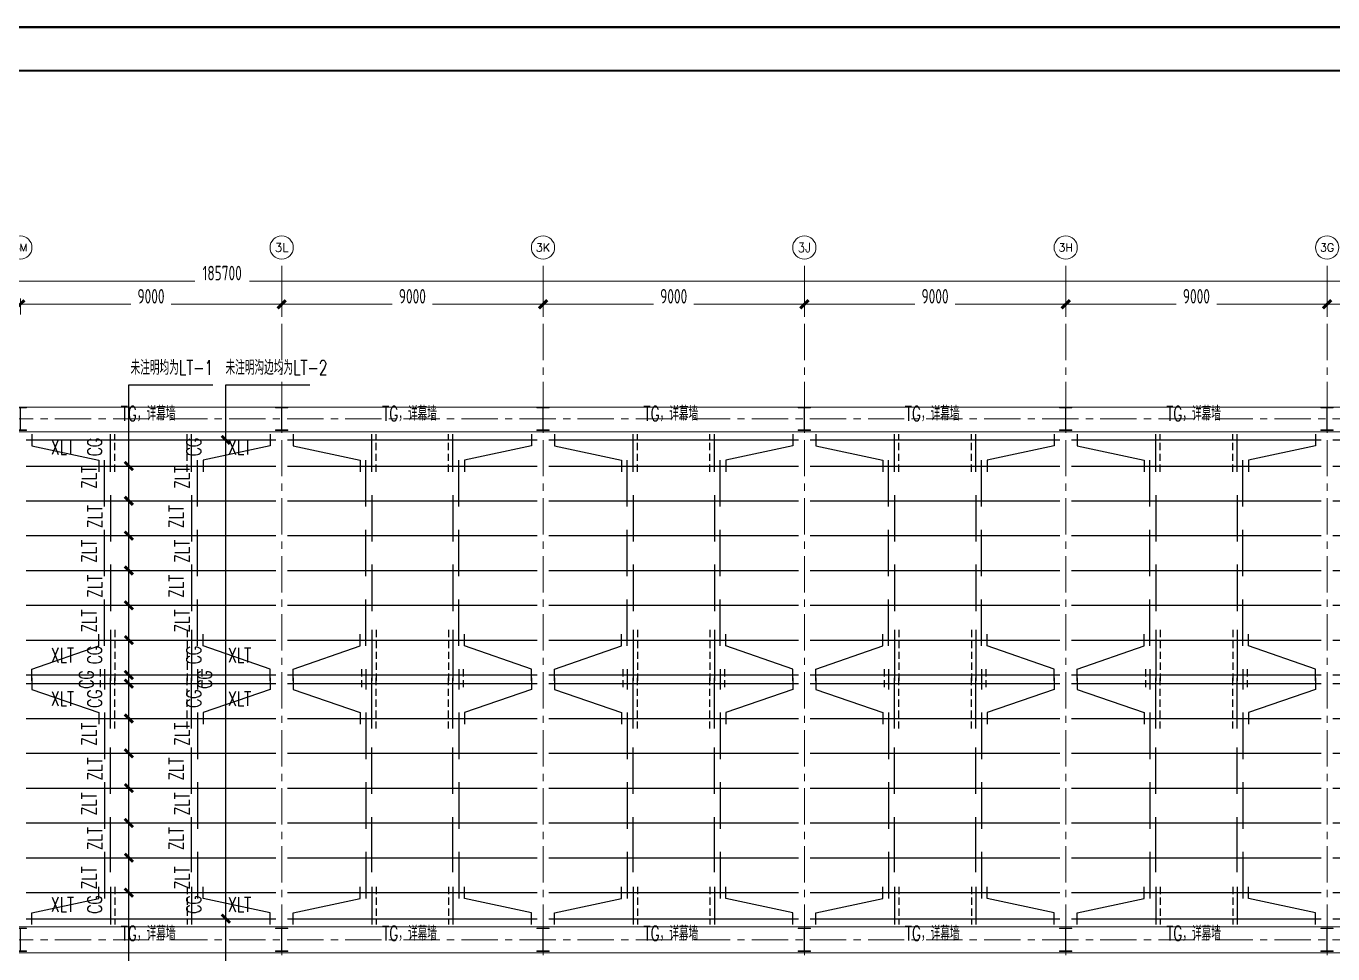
# Model space of a CAD drawing. Extents: x -1201378 to 2367219, y -619313 to 244905.
# Drawn here: x 2217442 to 2262442, y -201886 to -169915 of the extents above; entities that cross this region are included whole.
import ezdxf
from ezdxf.enums import TextEntityAlignment as Align

# ---------------------------------------------------------------- set-up
doc = ezdxf.new("R2010")
doc.units = 0
doc.header["$LTSCALE"] = 1000
doc.linetypes.add('CENTER', pattern=[2, 1.25, -0.25, 0.25, -0.25])
doc.linetypes.add('DASHED', pattern=[0.75, 0.5, -0.25])
doc.layers.get('0').update_dxf_attribs({"linetype": 'CONTINUOUS'})
doc.layers.get('Defpoints').update_dxf_attribs({"linetype": 'CONTINUOUS'})
for name, color, linetype in [('0-cxFrame', 155, 'CONTINUOUS'), ('A-WINDOW', 140, 'CONTINUOUS'), ('S-SGJ', 21, 'CONTINUOUS'), ('S-SHAPE', 51, 'CONTINUOUS')]:
    doc.layers.add(name, color=color, linetype=linetype)
for name, color, linetype, lineweight in [('0-cxText', 131, 'CONTINUOUS', 25), ('S-axis', 111, 'CONTINUOUS', 0), ('S-col', 2, 'CONTINUOUS', 0), ('S-dote', 5, 'CENTER', 0), ('THIN', 7, 'CONTINUOUS', 0), ('梁', 4, 'CONTINUOUS', 18)]:
    doc.layers.add(name, color=color, linetype=linetype, lineweight=lineweight)
doc.styles.add('_TCH_AXIS', font='COMPLEX', dxfattribs={"bigfont": 'GBCBIG'})
doc.styles.add('cx_tuming', font='simhei.ttf')
doc.styles.add('cx_tuqian1', font='')
doc.styles.add('TSSD_Dimension', font='tssdeng.shx', dxfattribs={"width": 0.7, "bigfont": 'hztxt.shx'})
doc.styles.add('TSSD_Rein', font='tj-romans1.shx', dxfattribs={"width": 0.7, "bigfont": 'tj-hztxt.shx'})
doc.styles.add('黑体', font='simhei.ttf', dxfattribs={"width": 0.8})
doc.styles.get('cx_tuqian1').set_extended_font_data('SimSun')
doc.dimstyles.new('TSSD_200_200', dxfattribs={"dimtxt": 500, "dimasz": 200, "dimexe": 200, "dimexo": 500, "dimgap": 200, "dimtad": 1, "dimdec": 0, "dimzin": 0, "dimdsep": 46, "dimtxsty": 'TSSD_Dimension', "dimblk": 'ARCHTICK', "dimcen": 0, "dimdle": 200, "dimclrt": 7, "dimadec": 0, "dimazin": 0, "dimtfac": 1, "dimtdec": 0, "dimtix": 1, "dimtmove": 2, "dimatfit": 3, "dimfxl": 1, "dimtolj": 1, "dimtzin": 0, "dimarcsym": 0})

# ---------------------------------------------------------------- blocks, each defined once
blk = doc.blocks.new('w42343243')
at = {"layer": 'S-col'}
blk.add_lwpolyline([(-165069, 621020), (-164639, 621020), (-164639, 621002), (-164848, 621002), (-164848, 620238), (-164639, 620238), (-164639, 620220), (-165069, 620220), (-165069, 620238), (-164860, 620238), (-164860, 621002), (-165069, 621002)], close=True, dxfattribs=at)
blk = doc.blocks.new('42343')
at = {"layer": 'A-WINDOW'}
for p in [(-63000, 100), (-54000, 100), (-45000, 100), (-36000, 100), (-27000, 100), (-18000, 100), (-63000, -17850), (-54000, -17850), (-45000, -17850), (-36000, -17850), (-27000, -17850), (-18000, -17850)]:
    blk.add_blockref('w42343243', p, dxfattribs=at)
blk = doc.blocks.new('_ArchTick')
at = {"color": 0, "linetype": 'ByBlock', "const_width": 0.5}
blk.add_lwpolyline([(-0.71, -0.71), (0.71, 0.71)], dxfattribs=at)
blk = doc.blocks.new('*D471')
at = {"layer": 'Defpoints', "color": 0, "transparency": 16777216}
for p in [(-173758, -279500), (-182758, -280358), (-173758, -280358)]:
    blk.add_point(p, dxfattribs=at)
at = {"layer": 'S-axis', "color": 0, "lineweight": -2, "transparency": 16777216}
for p, q in [((-182758, -279858), (-182758, -279300)), ((-173758, -279858), (-173758, -279300)), ((-182958, -279500), (-178957, -279500)), ((-173558, -279500), (-177560, -279500))]:
    blk.add_line(p, q, dxfattribs=at)
at = {"layer": 'S-axis', "color": 0, "lineweight": -2, "transparency": 16777216, "xscale": 200, "yscale": 200, "zscale": 200, "rotation": 180}
blk.add_blockref('_ArchTick', (-182758, -279500), dxfattribs=at)
at = {"layer": 'S-axis', "color": 0, "lineweight": -2, "transparency": 16777216, "xscale": 200, "yscale": 200, "zscale": 200}
blk.add_blockref('_ArchTick', (-173758, -279500), dxfattribs=at)
at = {"layer": 'S-axis', "color": 7, "transparency": 16777216, "insert": (-178258, -279225), "char_height": 500, "attachment_point": 5, "style": 'TSSD_Dimension'}
blk.add_mtext('\\A1;9000', dxfattribs=at)
blk = doc.blocks.new('*D472')
at = {"layer": 'Defpoints', "color": 0, "transparency": 16777216}
for p in [(-164758, -279500), (-173758, -280358), (-164758, -280358)]:
    blk.add_point(p, dxfattribs=at)
at = {"layer": 'S-axis', "color": 0, "lineweight": -2, "transparency": 16777216}
for p, q in [((-173758, -279858), (-173758, -279300)), ((-164758, -279858), (-164758, -279300)), ((-173958, -279500), (-169957, -279500)), ((-164558, -279500), (-168560, -279500))]:
    blk.add_line(p, q, dxfattribs=at)
at = {"layer": 'S-axis', "color": 0, "lineweight": -2, "transparency": 16777216, "xscale": 200, "yscale": 200, "zscale": 200, "rotation": 180}
blk.add_blockref('_ArchTick', (-173758, -279500), dxfattribs=at)
at = {"layer": 'S-axis', "color": 0, "lineweight": -2, "transparency": 16777216, "xscale": 200, "yscale": 200, "zscale": 200}
blk.add_blockref('_ArchTick', (-164758, -279500), dxfattribs=at)
at = {"layer": 'S-axis', "color": 7, "transparency": 16777216, "insert": (-169258, -279225), "char_height": 500, "attachment_point": 5, "style": 'TSSD_Dimension'}
blk.add_mtext('\\A1;9000', dxfattribs=at)
blk = doc.blocks.new('*D473')
at = {"layer": 'Defpoints', "color": 0, "transparency": 16777216}
for p in [(-155758, -279500), (-164758, -280358), (-155758, -280358)]:
    blk.add_point(p, dxfattribs=at)
at = {"layer": 'S-axis', "color": 0, "lineweight": -2, "transparency": 16777216}
for p, q in [((-164758, -279858), (-164758, -279300)), ((-155758, -279858), (-155758, -279300)), ((-164958, -279500), (-160957, -279500)), ((-155558, -279500), (-159560, -279500))]:
    blk.add_line(p, q, dxfattribs=at)
at = {"layer": 'S-axis', "color": 0, "lineweight": -2, "transparency": 16777216, "xscale": 200, "yscale": 200, "zscale": 200, "rotation": 180}
blk.add_blockref('_ArchTick', (-164758, -279500), dxfattribs=at)
at = {"layer": 'S-axis', "color": 0, "lineweight": -2, "transparency": 16777216, "xscale": 200, "yscale": 200, "zscale": 200}
blk.add_blockref('_ArchTick', (-155758, -279500), dxfattribs=at)
at = {"layer": 'S-axis', "color": 7, "transparency": 16777216, "insert": (-160258, -279225), "char_height": 500, "attachment_point": 5, "style": 'TSSD_Dimension'}
blk.add_mtext('\\A1;9000', dxfattribs=at)
blk = doc.blocks.new('*D474')
at = {"layer": 'Defpoints', "color": 0, "transparency": 16777216}
for p in [(-146758, -279500), (-155758, -280358), (-146758, -280358)]:
    blk.add_point(p, dxfattribs=at)
at = {"layer": 'S-axis', "color": 0, "lineweight": -2, "transparency": 16777216}
for p, q in [((-155758, -279858), (-155758, -279300)), ((-146758, -279858), (-146758, -279300)), ((-155958, -279500), (-151957, -279500)), ((-146558, -279500), (-150560, -279500))]:
    blk.add_line(p, q, dxfattribs=at)
at = {"layer": 'S-axis', "color": 0, "lineweight": -2, "transparency": 16777216, "xscale": 200, "yscale": 200, "zscale": 200, "rotation": 180}
blk.add_blockref('_ArchTick', (-155758, -279500), dxfattribs=at)
at = {"layer": 'S-axis', "color": 0, "lineweight": -2, "transparency": 16777216, "xscale": 200, "yscale": 200, "zscale": 200}
blk.add_blockref('_ArchTick', (-146758, -279500), dxfattribs=at)
at = {"layer": 'S-axis', "color": 7, "transparency": 16777216, "insert": (-151258, -279225), "char_height": 500, "attachment_point": 5, "style": 'TSSD_Dimension'}
blk.add_mtext('\\A1;9000', dxfattribs=at)
blk = doc.blocks.new('*D475')
at = {"layer": 'Defpoints', "color": 0, "transparency": 16777216}
for p in [(-137758, -279500), (-146758, -280358), (-137758, -280358)]:
    blk.add_point(p, dxfattribs=at)
at = {"layer": 'S-axis', "color": 0, "lineweight": -2, "transparency": 16777216}
for p, q in [((-146758, -279858), (-146758, -279300)), ((-137758, -279858), (-137758, -279300)), ((-146958, -279500), (-142957, -279500)), ((-137558, -279500), (-141560, -279500))]:
    blk.add_line(p, q, dxfattribs=at)
at = {"layer": 'S-axis', "color": 0, "lineweight": -2, "transparency": 16777216, "xscale": 200, "yscale": 200, "zscale": 200, "rotation": 180}
blk.add_blockref('_ArchTick', (-146758, -279500), dxfattribs=at)
at = {"layer": 'S-axis', "color": 0, "lineweight": -2, "transparency": 16777216, "xscale": 200, "yscale": 200, "zscale": 200}
blk.add_blockref('_ArchTick', (-137758, -279500), dxfattribs=at)
at = {"layer": 'S-axis', "color": 7, "transparency": 16777216, "insert": (-142258, -279225), "char_height": 500, "attachment_point": 5, "style": 'TSSD_Dimension'}
blk.add_mtext('\\A1;9000', dxfattribs=at)
blk = doc.blocks.new('*D476')
at = {"layer": 'Defpoints', "color": 0, "transparency": 16777216}
for p in [(-128758, -279500), (-137758, -280358), (-128758, -280358)]:
    blk.add_point(p, dxfattribs=at)
at = {"layer": 'S-axis', "color": 0, "lineweight": -2, "transparency": 16777216}
for p, q in [((-137758, -279858), (-137758, -279300)), ((-128758, -279858), (-128758, -279300)), ((-137958, -279500), (-133957, -279500)), ((-128558, -279500), (-132560, -279500))]:
    blk.add_line(p, q, dxfattribs=at)
at = {"layer": 'S-axis', "color": 0, "lineweight": -2, "transparency": 16777216, "xscale": 200, "yscale": 200, "zscale": 200, "rotation": 180}
blk.add_blockref('_ArchTick', (-137758, -279500), dxfattribs=at)
at = {"layer": 'S-axis', "color": 0, "lineweight": -2, "transparency": 16777216, "xscale": 200, "yscale": 200, "zscale": 200}
blk.add_blockref('_ArchTick', (-128758, -279500), dxfattribs=at)
at = {"layer": 'S-axis', "color": 7, "transparency": 16777216, "insert": (-133258, -279225), "char_height": 500, "attachment_point": 5, "style": 'TSSD_Dimension'}
blk.add_mtext('\\A1;9000', dxfattribs=at)
blk = doc.blocks.new('*D483')
at = {"layer": 'Defpoints', "color": 0, "transparency": 16777216}
for p in [(-82958, -278700), (-268658, -280258), (-82958, -280258)]:
    blk.add_point(p, dxfattribs=at)
at = {"layer": 'S-axis', "color": 0, "lineweight": -2, "transparency": 16777216}
for p, q in [((-268658, -279758), (-268658, -278500)), ((-82958, -279758), (-82958, -278500)), ((-268858, -278700), (-176749, -278700)), ((-82758, -278700), (-174868, -278700))]:
    blk.add_line(p, q, dxfattribs=at)
at = {"layer": 'S-axis', "color": 0, "lineweight": -2, "transparency": 16777216, "xscale": 200, "yscale": 200, "zscale": 200, "rotation": 180}
blk.add_blockref('_ArchTick', (-268658, -278700), dxfattribs=at)
at = {"layer": 'S-axis', "color": 0, "lineweight": -2, "transparency": 16777216, "xscale": 200, "yscale": 200, "zscale": 200}
blk.add_blockref('_ArchTick', (-82958, -278700), dxfattribs=at)
at = {"layer": 'S-axis', "color": 7, "transparency": 16777216, "insert": (-175808, -278425), "char_height": 500, "attachment_point": 5, "style": 'TSSD_Dimension'}
blk.add_mtext('\\A1;185700', dxfattribs=at)
blk = doc.blocks.new('TK22.A0 L(Dragon)')
at = {"layer": '0-cxFrame', "color": 7, "const_width": 0.5}
blk.add_lwpolyline([(0, 0), (-1486, 0), (-1486, 841), (0, 841)], close=True, dxfattribs=at)
at = {"layer": '0-cxFrame', "const_width": 0.5}
blk.add_lwpolyline([(-80, 10), (-1466, 10), (-1466, 831), (-80, 831)], close=True, dxfattribs=at)
at = {"style": '黑体', "flags": 4}
blk.add_attdef('图幅', text='', height=3.3, dxfattribs=at).set_placement((-40, 3), align=Align.RIGHT)
at = {"layer": '0-cxText', "flags": 4}
for tag, height, style, p in [('建设单位', 3.5, 'cx_tuming', (-45, 240)), ('项目名称', 3.5, 'cx_tuming', (-45, 210)), ('子项名称', 3.5, 'cx_tuming', (-45, 180)), ('工程编号', 3.3, 'cx_tuqian1', (-35, 165)), ('图名1', 3.5, 'cx_tuming', (-45, 87)), ('图名2', 3.5, 'cx_tuming', (-45, 79)), ('图名3', 3.5, 'cx_tuming', (-45, 71)), ('出图日期', 3.3, 'cx_tuqian1', (-39, 60)), ('专业', 3.3, 'cx_tuqian1', (-55, 52)), ('图号', 3.3, 'cx_tuqian1', (-55, 44)), ('版次', 3.3, 'cx_tuqian1', (-20, 44))]:
    blk.add_attdef(tag, text='', height=height, dxfattribs=dict(at, style=style)).set_placement(p, align=Align.MIDDLE)
at = {"layer": 'Defpoints', "color": 6, "flags": 4}
for tag, height, style, p in [('tufu', 3.3, '黑体', (-12, 12)), ('dwfname', 4, 'cx_tuqian1', (-80, 3))]:
    blk.add_attdef(tag, text='', height=height, dxfattribs=dict(at, style=style)).set_placement(p, align=Align.RIGHT)
blk = doc.blocks.new('3#轴网')
at = {"layer": 'S-axis'}
for centre in [(-182758.5, -277544.2), (-173758.5, -277544.2), (-164758.5, -277544.2), (-155758.5, -277544.2), (-146758.5, -277544.2), (-137758.5, -277544.2)]:
    blk.add_circle(centre, 400, dxfattribs=at)
at = {"layer": 'S-dote'}
for p, q in [((-173758.5, -363428.2), (-173758.5, -277944.2)), ((-164758.5, -363428.2), (-164758.5, -277944.2)), ((-155758.5, -363428.2), (-155758.5, -277944.2)), ((-146758.5, -363428.2), (-146758.5, -277944.2)), ((-137758.5, -363428.2), (-137758.5, -277944.2)), ((-78316.2, -283448.2), (-273210.6, -283448.2)), ((-78316.2, -301398.2), (-273210.6, -301398.2))]:
    blk.add_line(p, q, dxfattribs=at)
at = {"layer": 'S-axis', "style": '_TCH_AXIS'}
for s, height, p, p2 in [('3M', 260.31, (-183006.4, -277674.4), (-182510.6, -277674.4)), ('3L', 294.28, (-173996.7, -277691.4), (-173520.2, -277691.4)), ('3K', 270.86, (-165003.5, -277679.7), (-164513.4, -277679.7)), ('3J', 321.14, (-155987.8, -277704.8), (-155529.1, -277704.8)), ('3H', 265.5, (-147005, -277677), (-146511.9, -277677)), ('3G', 276.42, (-138002, -277682.4), (-137515, -277682.4))]:
    blk.add_text(s, height=height, dxfattribs=at).set_placement(p, p2, align=Align.FIT)
at = {"layer": 'S-axis'}
for base, p1, p2, picture, middle in [((-82958.5, -278700.4), (-268658.5, -280258.4), (-82958.5, -280258.4), '*D483', (-175808.5, -278425.4)), ((-173758.5, -279500.4), (-182758.5, -280358.4), (-173758.5, -280358.4), '*D471', (-178258.5, -279225.4)), ((-164758.5, -279500.4), (-173758.5, -280358.4), (-164758.5, -280358.4), '*D472', (-169258.5, -279225.4)), ((-155758.5, -279500.4), (-164758.5, -280358.4), (-155758.5, -280358.4), '*D473', (-160258.5, -279225.4)), ((-146758.5, -279500.4), (-155758.5, -280358.4), (-146758.5, -280358.4), '*D474', (-151258.5, -279225.4)), ((-137758.5, -279500.4), (-146758.5, -280358.4), (-137758.5, -280358.4), '*D475', (-142258.5, -279225.4)), ((-128758.5, -279500.4), (-137758.5, -280358.4), (-128758.5, -280358.4), '*D476', (-133258.5, -279225.4))]:
    dim = blk.add_linear_dim(base=base, p1=p1, p2=p2, angle=0, dimstyle='TSSD_200_200', dxfattribs=at)
    dim.commit()
    dim.dimension.update_dxf_attribs({"geometry": picture, "text_midpoint": middle, "dimtype": 161})

msp = doc.modelspace()

# ---------------------------------------------------------------- linework, layer by layer
at = {"layer": 'S-SGJ'}
for p, q in [((2220978.7, -253623.2), (2220978.7, -182281.1)), ((2220978.7, -182281.1), (2223868.8, -182281.1)), ((2224318.2, -254523.2), (2224318.2, -182281.1)), ((2224318.2, -182281.1), (2227208.3, -182281.1))]:
    msp.add_line(p, q, dxfattribs=at)
at = {"layer": 'S-SHAPE'}
for p, q in [((2220341.5, -185273.2), (2220341.5, -183973.2)), ((2223141.5, -185273.2), (2223141.5, -183973.2)), ((2229341.5, -185273.2), (2229341.5, -183973.2)), ((2232141.5, -185273.2), (2232141.5, -183973.2)), ((2238341.5, -185273.2), (2238341.5, -183973.2)), ((2241141.5, -185273.2), (2241141.5, -183973.2)), ((2247341.5, -185273.2), (2247341.5, -183973.2)), ((2250141.5, -185273.2), (2250141.5, -183973.2)), ((2256341.5, -185273.2), (2256341.5, -183973.2)), ((2259141.5, -185273.2), (2259141.5, -183973.2)), ((2217441.5, -184173.2), (2226041.5, -184173.2)), ((2226441.5, -184173.2), (2235041.5, -184173.2)), ((2235441.5, -184173.2), (2244041.5, -184173.2)), ((2244441.5, -184173.2), (2253041.5, -184173.2)), ((2253441.5, -184173.2), (2262041.5, -184173.2)), ((2262441.5, -184173.2), (2271041.5, -184173.2)), ((2220141.5, -186473.2), (2220141.5, -184873.2)), ((2223341.5, -186473.2), (2223341.5, -184873.2)), ((2229141.5, -186473.2), (2229141.5, -184873.2)), ((2232341.5, -186473.2), (2232341.5, -184873.2)), ((2238141.5, -186473.2), (2238141.5, -184873.2)), ((2241341.5, -186473.2), (2241341.5, -184873.2)), ((2247141.5, -186473.2), (2247141.5, -184873.2)), ((2250341.5, -186473.2), (2250341.5, -184873.2)), ((2256141.5, -186473.2), (2256141.5, -184873.2)), ((2259341.5, -186473.2), (2259341.5, -184873.2)), ((2217441.5, -185073.2), (2226041.5, -185073.2)), ((2226441.5, -185073.2), (2235041.5, -185073.2)), ((2235441.5, -185073.2), (2244041.5, -185073.2)), ((2244441.5, -185073.2), (2253041.5, -185073.2)), ((2253441.5, -185073.2), (2262041.5, -185073.2)), ((2262441.5, -185073.2), (2271041.5, -185073.2)), ((2217441.5, -186273.2), (2226041.5, -186273.2)), ((2220341.5, -186073.2), (2220341.5, -187673.2)), ((2223141.5, -186073.2), (2223141.5, -187673.2)), ((2226441.5, -186273.2), (2235041.5, -186273.2)), ((2229341.5, -186073.2), (2229341.5, -187673.2)), ((2232141.5, -186073.2), (2232141.5, -187673.2)), ((2235441.5, -186273.2), (2244041.5, -186273.2)), ((2238341.5, -186073.2), (2238341.5, -187673.2)), ((2241141.5, -186073.2), (2241141.5, -187673.2)), ((2244441.5, -186273.2), (2253041.5, -186273.2)), ((2247341.5, -186073.2), (2247341.5, -187673.2)), ((2250141.5, -186073.2), (2250141.5, -187673.2)), ((2253441.5, -186273.2), (2262041.5, -186273.2)), ((2256341.5, -186073.2), (2256341.5, -187673.2)), ((2259141.5, -186073.2), (2259141.5, -187673.2)), ((2262441.5, -186273.2), (2271041.5, -186273.2)), ((2217441.5, -187473.2), (2226041.5, -187473.2)), ((2220141.5, -188873.2), (2220141.5, -187273.2)), ((2223341.5, -188873.2), (2223341.5, -187273.2)), ((2226441.5, -187473.2), (2235041.5, -187473.2)), ((2229141.5, -188873.2), (2229141.5, -187273.2)), ((2232341.5, -188873.2), (2232341.5, -187273.2)), ((2235441.5, -187473.2), (2244041.5, -187473.2)), ((2238141.5, -188873.2), (2238141.5, -187273.2)), ((2241341.5, -188873.2), (2241341.5, -187273.2)), ((2244441.5, -187473.2), (2253041.5, -187473.2)), ((2247141.5, -188873.2), (2247141.5, -187273.2)), ((2250341.5, -188873.2), (2250341.5, -187273.2)), ((2253441.5, -187473.2), (2262041.5, -187473.2)), ((2256141.5, -188873.2), (2256141.5, -187273.2)), ((2259341.5, -188873.2), (2259341.5, -187273.2)), ((2262441.5, -187473.2), (2271041.5, -187473.2)), ((2220341.5, -188473.2), (2220341.5, -190073.2)), ((2223141.5, -188473.2), (2223141.5, -190073.2)), ((2229341.5, -188473.2), (2229341.5, -190073.2)), ((2232141.5, -188473.2), (2232141.5, -190073.2)), ((2238341.5, -188473.2), (2238341.5, -190073.2)), ((2241141.5, -188473.2), (2241141.5, -190073.2)), ((2247341.5, -188473.2), (2247341.5, -190073.2)), ((2250141.5, -188473.2), (2250141.5, -190073.2)), ((2256341.5, -188473.2), (2256341.5, -190073.2)), ((2259141.5, -188473.2), (2259141.5, -190073.2)), ((2217441.5, -188673.2), (2226041.5, -188673.2)), ((2226441.5, -188673.2), (2235041.5, -188673.2)), ((2235441.5, -188673.2), (2244041.5, -188673.2)), ((2244441.5, -188673.2), (2253041.5, -188673.2)), ((2253441.5, -188673.2), (2262041.5, -188673.2)), ((2262441.5, -188673.2), (2271041.5, -188673.2)), ((2217441.5, -189873.2), (2226041.5, -189873.2)), ((2220141.5, -191273.2), (2220141.5, -189673.2)), ((2223341.5, -191273.2), (2223341.5, -189673.2)), ((2226441.5, -189873.2), (2235041.5, -189873.2)), ((2229141.5, -191273.2), (2229141.5, -189673.2)), ((2232341.5, -191273.2), (2232341.5, -189673.2)), ((2235441.5, -189873.2), (2244041.5, -189873.2)), ((2238141.5, -191273.2), (2238141.5, -189673.2)), ((2241341.5, -191273.2), (2241341.5, -189673.2)), ((2244441.5, -189873.2), (2253041.5, -189873.2)), ((2247141.5, -191273.2), (2247141.5, -189673.2)), ((2250341.5, -191273.2), (2250341.5, -189673.2)), ((2253441.5, -189873.2), (2262041.5, -189873.2)), ((2256141.5, -191273.2), (2256141.5, -189673.2)), ((2259341.5, -191273.2), (2259341.5, -189673.2)), ((2262441.5, -189873.2), (2271041.5, -189873.2)), ((2220341.5, -190723.2), (2220341.5, -192473.2)), ((2223141.5, -190723.2), (2223141.5, -192473.2)), ((2229341.5, -190723.2), (2229341.5, -192473.2)), ((2232141.5, -190723.2), (2232141.5, -192473.2)), ((2238341.5, -190723.2), (2238341.5, -192473.2)), ((2241141.5, -190723.2), (2241141.5, -192473.2)), ((2247341.5, -190723.2), (2247341.5, -192473.2)), ((2250141.5, -190723.2), (2250141.5, -192473.2)), ((2256341.5, -190723.2), (2256341.5, -192473.2)), ((2259141.5, -190723.2), (2259141.5, -192473.2)), ((2217441.5, -191073.2), (2226041.5, -191073.2)), ((2226441.5, -191073.2), (2235041.5, -191073.2)), ((2235441.5, -191073.2), (2244041.5, -191073.2)), ((2244441.5, -191073.2), (2253041.5, -191073.2)), ((2253441.5, -191073.2), (2262041.5, -191073.2)), ((2262441.5, -191073.2), (2271041.5, -191073.2)), ((2220141.5, -192073.2), (2220141.5, -192773.2)), ((2223341.5, -192073.2), (2223341.5, -192773.2)), ((2229141.5, -192073.2), (2229141.5, -192773.2)), ((2232341.5, -192073.2), (2232341.5, -192773.2)), ((2238141.5, -192073.2), (2238141.5, -192773.2)), ((2241341.5, -192073.2), (2241341.5, -192773.2)), ((2247141.5, -192073.2), (2247141.5, -192773.2)), ((2250341.5, -192073.2), (2250341.5, -192773.2)), ((2256141.5, -192073.2), (2256141.5, -192773.2)), ((2259341.5, -192073.2), (2259341.5, -192773.2)), ((2217441.5, -192273.2), (2226041.5, -192273.2)), ((2217441.5, -192573.2), (2226041.5, -192573.2)), ((2220341.5, -194123.2), (2220341.5, -192373.2)), ((2223141.5, -194123.2), (2223141.5, -192373.2)), ((2226441.5, -192273.2), (2235041.5, -192273.2)), ((2226441.5, -192573.2), (2235041.5, -192573.2)), ((2229341.5, -194123.2), (2229341.5, -192373.2)), ((2232141.5, -194123.2), (2232141.5, -192373.2)), ((2235441.5, -192273.2), (2244041.5, -192273.2)), ((2235441.5, -192573.2), (2244041.5, -192573.2)), ((2238341.5, -194123.2), (2238341.5, -192373.2)), ((2241141.5, -194123.2), (2241141.5, -192373.2)), ((2244441.5, -192273.2), (2253041.5, -192273.2)), ((2244441.5, -192573.2), (2253041.5, -192573.2)), ((2247341.5, -194123.2), (2247341.5, -192373.2)), ((2250141.5, -194123.2), (2250141.5, -192373.2)), ((2253441.5, -192273.2), (2262041.5, -192273.2)), ((2253441.5, -192573.2), (2262041.5, -192573.2)), ((2256341.5, -194123.2), (2256341.5, -192373.2)), ((2259141.5, -194123.2), (2259141.5, -192373.2)), ((2262441.5, -192273.2), (2271041.5, -192273.2)), ((2262441.5, -192573.2), (2271041.5, -192573.2)), ((2217441.5, -193773.2), (2226041.5, -193773.2)), ((2220141.5, -193573.2), (2220141.5, -195173.2)), ((2223341.5, -193573.2), (2223341.5, -195173.2)), ((2226441.5, -193773.2), (2235041.5, -193773.2)), ((2229141.5, -193573.2), (2229141.5, -195173.2)), ((2232341.5, -193573.2), (2232341.5, -195173.2)), ((2235441.5, -193773.2), (2244041.5, -193773.2)), ((2238141.5, -193573.2), (2238141.5, -195173.2)), ((2241341.5, -193573.2), (2241341.5, -195173.2)), ((2244441.5, -193773.2), (2253041.5, -193773.2)), ((2247141.5, -193573.2), (2247141.5, -195173.2)), ((2250341.5, -193573.2), (2250341.5, -195173.2)), ((2253441.5, -193773.2), (2262041.5, -193773.2)), ((2256141.5, -193573.2), (2256141.5, -195173.2)), ((2259341.5, -193573.2), (2259341.5, -195173.2)), ((2262441.5, -193773.2), (2271041.5, -193773.2)), ((2220341.5, -196373.2), (2220341.5, -194773.2)), ((2223141.5, -196373.2), (2223141.5, -194773.2)), ((2229341.5, -196373.2), (2229341.5, -194773.2)), ((2232141.5, -196373.2), (2232141.5, -194773.2)), ((2238341.5, -196373.2), (2238341.5, -194773.2)), ((2241141.5, -196373.2), (2241141.5, -194773.2)), ((2247341.5, -196373.2), (2247341.5, -194773.2)), ((2250141.5, -196373.2), (2250141.5, -194773.2)), ((2256341.5, -196373.2), (2256341.5, -194773.2)), ((2259141.5, -196373.2), (2259141.5, -194773.2)), ((2217441.5, -194973.2), (2226041.5, -194973.2)), ((2226441.5, -194973.2), (2235041.5, -194973.2)), ((2235441.5, -194973.2), (2244041.5, -194973.2)), ((2244441.5, -194973.2), (2253041.5, -194973.2)), ((2253441.5, -194973.2), (2262041.5, -194973.2)), ((2262441.5, -194973.2), (2271041.5, -194973.2)), ((2217441.5, -196173.2), (2226041.5, -196173.2)), ((2220141.5, -195973.2), (2220141.5, -197573.2)), ((2223341.5, -195973.2), (2223341.5, -197573.2)), ((2226441.5, -196173.2), (2235041.5, -196173.2)), ((2229141.5, -195973.2), (2229141.5, -197573.2)), ((2232341.5, -195973.2), (2232341.5, -197573.2)), ((2235441.5, -196173.2), (2244041.5, -196173.2)), ((2238141.5, -195973.2), (2238141.5, -197573.2)), ((2241341.5, -195973.2), (2241341.5, -197573.2)), ((2244441.5, -196173.2), (2253041.5, -196173.2)), ((2247141.5, -195973.2), (2247141.5, -197573.2)), ((2250341.5, -195973.2), (2250341.5, -197573.2)), ((2253441.5, -196173.2), (2262041.5, -196173.2)), ((2256141.5, -195973.2), (2256141.5, -197573.2)), ((2259341.5, -195973.2), (2259341.5, -197573.2)), ((2262441.5, -196173.2), (2271041.5, -196173.2)), ((2217441.5, -197373.2), (2226041.5, -197373.2)), ((2220341.5, -199073.2), (2220341.5, -197173.2)), ((2223141.5, -199073.2), (2223141.5, -197173.2)), ((2226441.5, -197373.2), (2235041.5, -197373.2)), ((2229341.5, -199073.2), (2229341.5, -197173.2)), ((2232141.5, -199073.2), (2232141.5, -197173.2)), ((2235441.5, -197373.2), (2244041.5, -197373.2)), ((2238341.5, -199073.2), (2238341.5, -197173.2)), ((2241141.5, -199073.2), (2241141.5, -197173.2)), ((2244441.5, -197373.2), (2253041.5, -197373.2)), ((2247341.5, -199073.2), (2247341.5, -197173.2)), ((2250141.5, -199073.2), (2250141.5, -197173.2)), ((2253441.5, -197373.2), (2262041.5, -197373.2)), ((2256341.5, -199073.2), (2256341.5, -197173.2)), ((2259141.5, -199073.2), (2259141.5, -197173.2)), ((2262441.5, -197373.2), (2271041.5, -197373.2)), ((2220141.5, -198373.2), (2220141.5, -199973.2)), ((2223341.5, -198373.2), (2223341.5, -199973.2)), ((2229141.5, -198373.2), (2229141.5, -199973.2)), ((2232341.5, -198373.2), (2232341.5, -199973.2)), ((2238141.5, -198373.2), (2238141.5, -199973.2)), ((2241341.5, -198373.2), (2241341.5, -199973.2)), ((2247141.5, -198373.2), (2247141.5, -199973.2)), ((2250341.5, -198373.2), (2250341.5, -199973.2)), ((2256141.5, -198373.2), (2256141.5, -199973.2)), ((2259341.5, -198373.2), (2259341.5, -199973.2)), ((2217441.5, -198573.2), (2226041.5, -198573.2)), ((2226441.5, -198573.2), (2235041.5, -198573.2)), ((2235441.5, -198573.2), (2244041.5, -198573.2)), ((2244441.5, -198573.2), (2253041.5, -198573.2)), ((2253441.5, -198573.2), (2262041.5, -198573.2)), ((2262441.5, -198573.2), (2271041.5, -198573.2)), ((2217441.5, -199773.2), (2226041.5, -199773.2)), ((2220341.5, -199573.2), (2220341.5, -200873.2)), ((2223141.5, -199573.2), (2223141.5, -200873.2)), ((2226441.5, -199773.2), (2235041.5, -199773.2)), ((2229341.5, -199573.2), (2229341.5, -200873.2)), ((2232141.5, -199573.2), (2232141.5, -200873.2)), ((2235441.5, -199773.2), (2244041.5, -199773.2)), ((2238341.5, -199573.2), (2238341.5, -200873.2)), ((2241141.5, -199573.2), (2241141.5, -200873.2)), ((2244441.5, -199773.2), (2253041.5, -199773.2)), ((2247341.5, -199573.2), (2247341.5, -200873.2)), ((2250141.5, -199573.2), (2250141.5, -200873.2)), ((2253441.5, -199773.2), (2262041.5, -199773.2)), ((2256341.5, -199573.2), (2256341.5, -200873.2)), ((2259141.5, -199573.2), (2259141.5, -200873.2)), ((2262441.5, -199773.2), (2271041.5, -199773.2)), ((2217441.5, -200673.2), (2226041.5, -200673.2)), ((2226441.5, -200673.2), (2235041.5, -200673.2)), ((2235441.5, -200673.2), (2244041.5, -200673.2)), ((2244441.5, -200673.2), (2253041.5, -200673.2)), ((2253441.5, -200673.2), (2262041.5, -200673.2)), ((2262441.5, -200673.2), (2271041.5, -200673.2))]:
    msp.add_line(p, q, dxfattribs=at)
at = {"layer": 'S-SHAPE', "linetype": 'DASHED', "ltscale": 0.5}
for p, q in [((2220491.5, -185273.2), (2220491.5, -183973.2)), ((2222991.5, -185273.2), (2222991.5, -183973.2)), ((2229491.5, -185273.2), (2229491.5, -183973.2)), ((2231991.5, -185273.2), (2231991.5, -183973.2)), ((2238491.5, -185273.2), (2238491.5, -183973.2)), ((2240991.5, -185273.2), (2240991.5, -183973.2)), ((2247491.5, -185273.2), (2247491.5, -183973.2)), ((2249991.5, -185273.2), (2249991.5, -183973.2)), ((2256491.5, -185273.2), (2256491.5, -183973.2)), ((2258991.5, -185273.2), (2258991.5, -183973.2)), ((2220491.5, -190723.2), (2220491.5, -192473.2)), ((2222991.5, -190723.2), (2222991.5, -192473.2)), ((2229491.5, -190723.2), (2229491.5, -192473.2)), ((2231991.5, -190723.2), (2231991.5, -192473.2)), ((2238491.5, -190723.2), (2238491.5, -192473.2)), ((2240991.5, -190723.2), (2240991.5, -192473.2)), ((2247491.5, -190723.2), (2247491.5, -192473.2)), ((2249991.5, -190723.2), (2249991.5, -192473.2)), ((2256491.5, -190723.2), (2256491.5, -192473.2)), ((2258991.5, -190723.2), (2258991.5, -192473.2)), ((2219991.5, -192073.2), (2219991.5, -192773.2)), ((2223491.5, -192073.2), (2223491.5, -192773.2)), ((2228991.5, -192073.2), (2228991.5, -192773.2)), ((2232491.5, -192073.2), (2232491.5, -192773.2)), ((2237991.5, -192073.2), (2237991.5, -192773.2)), ((2241491.5, -192073.2), (2241491.5, -192773.2)), ((2246991.5, -192073.2), (2246991.5, -192773.2)), ((2250491.5, -192073.2), (2250491.5, -192773.2)), ((2255991.5, -192073.2), (2255991.5, -192773.2)), ((2259491.5, -192073.2), (2259491.5, -192773.2)), ((2220491.5, -194123.2), (2220491.5, -192373.2)), ((2222991.5, -194123.2), (2222991.5, -192373.2)), ((2229491.5, -194123.2), (2229491.5, -192373.2)), ((2231991.5, -194123.2), (2231991.5, -192373.2)), ((2238491.5, -194123.2), (2238491.5, -192373.2)), ((2240991.5, -194123.2), (2240991.5, -192373.2)), ((2247491.5, -194123.2), (2247491.5, -192373.2)), ((2249991.5, -194123.2), (2249991.5, -192373.2)), ((2256491.5, -194123.2), (2256491.5, -192373.2)), ((2258991.5, -194123.2), (2258991.5, -192373.2)), ((2220491.5, -199573.2), (2220491.5, -200873.2)), ((2222991.5, -199573.2), (2222991.5, -200873.2)), ((2229491.5, -199573.2), (2229491.5, -200873.2)), ((2231991.5, -199573.2), (2231991.5, -200873.2)), ((2238491.5, -199573.2), (2238491.5, -200873.2)), ((2240991.5, -199573.2), (2240991.5, -200873.2)), ((2247491.5, -199573.2), (2247491.5, -200873.2)), ((2249991.5, -199573.2), (2249991.5, -200873.2)), ((2256491.5, -199573.2), (2256491.5, -200873.2)), ((2258991.5, -199573.2), (2258991.5, -200873.2))]:
    msp.add_line(p, q, dxfattribs=at)
at = {"layer": 'S-SHAPE'}
for points in [[(2217641.5, -183973.2), (2217641.5, -184373.2), (2219941.5, -184873.2), (2219941.5, -185273.2)], [(2225841.5, -183973.2), (2225841.5, -184373.2), (2223541.5, -184873.2), (2223541.5, -185273.2)], [(2226641.5, -183973.2), (2226641.5, -184373.2), (2228941.5, -184873.2), (2228941.5, -185273.2)], [(2234841.5, -183973.2), (2234841.5, -184373.2), (2232541.5, -184873.2), (2232541.5, -185273.2)], [(2235641.5, -183973.2), (2235641.5, -184373.2), (2237941.5, -184873.2), (2237941.5, -185273.2)], [(2243841.5, -183973.2), (2243841.5, -184373.2), (2241541.5, -184873.2), (2241541.5, -185273.2)], [(2244641.5, -183973.2), (2244641.5, -184373.2), (2246941.5, -184873.2), (2246941.5, -185273.2)], [(2252841.5, -183973.2), (2252841.5, -184373.2), (2250541.5, -184873.2), (2250541.5, -185273.2)], [(2253641.5, -183973.2), (2253641.5, -184373.2), (2255941.5, -184873.2), (2255941.5, -185273.2)], [(2261841.5, -183973.2), (2261841.5, -184373.2), (2259541.5, -184873.2), (2259541.5, -185273.2)], [(2217641.5, -192473.2), (2217641.5, -192073.2), (2219941.5, -191273.2), (2219941.5, -190873.2)], [(2225841.5, -192473.2), (2225841.5, -192073.2), (2223541.5, -191273.2), (2223541.5, -190873.2)], [(2226641.5, -192473.2), (2226641.5, -192073.2), (2228941.5, -191273.2), (2228941.5, -190873.2)], [(2234841.5, -192473.2), (2234841.5, -192073.2), (2232541.5, -191273.2), (2232541.5, -190873.2)], [(2235641.5, -192473.2), (2235641.5, -192073.2), (2237941.5, -191273.2), (2237941.5, -190873.2)], [(2243841.5, -192473.2), (2243841.5, -192073.2), (2241541.5, -191273.2), (2241541.5, -190873.2)], [(2244641.5, -192473.2), (2244641.5, -192073.2), (2246941.5, -191273.2), (2246941.5, -190873.2)], [(2252841.5, -192473.2), (2252841.5, -192073.2), (2250541.5, -191273.2), (2250541.5, -190873.2)], [(2253641.5, -192473.2), (2253641.5, -192073.2), (2255941.5, -191273.2), (2255941.5, -190873.2)], [(2261841.5, -192473.2), (2261841.5, -192073.2), (2259541.5, -191273.2), (2259541.5, -190873.2)], [(2217641.5, -192373.2), (2217641.5, -192773.2), (2219941.5, -193573.2), (2219941.5, -193973.2)], [(2225841.5, -192373.2), (2225841.5, -192773.2), (2223541.5, -193573.2), (2223541.5, -193973.2)], [(2226641.5, -192373.2), (2226641.5, -192773.2), (2228941.5, -193573.2), (2228941.5, -193973.2)], [(2234841.5, -192373.2), (2234841.5, -192773.2), (2232541.5, -193573.2), (2232541.5, -193973.2)], [(2235641.5, -192373.2), (2235641.5, -192773.2), (2237941.5, -193573.2), (2237941.5, -193973.2)], [(2243841.5, -192373.2), (2243841.5, -192773.2), (2241541.5, -193573.2), (2241541.5, -193973.2)], [(2244641.5, -192373.2), (2244641.5, -192773.2), (2246941.5, -193573.2), (2246941.5, -193973.2)], [(2252841.5, -192373.2), (2252841.5, -192773.2), (2250541.5, -193573.2), (2250541.5, -193973.2)], [(2253641.5, -192373.2), (2253641.5, -192773.2), (2255941.5, -193573.2), (2255941.5, -193973.2)], [(2261841.5, -192373.2), (2261841.5, -192773.2), (2259541.5, -193573.2), (2259541.5, -193973.2)], [(2217641.5, -200873.2), (2217641.5, -200473.2), (2219941.5, -199973.2), (2219941.5, -199573.2)], [(2225841.5, -200873.2), (2225841.5, -200473.2), (2223541.5, -199973.2), (2223541.5, -199573.2)], [(2226641.5, -200873.2), (2226641.5, -200473.2), (2228941.5, -199973.2), (2228941.5, -199573.2)], [(2234841.5, -200873.2), (2234841.5, -200473.2), (2232541.5, -199973.2), (2232541.5, -199573.2)], [(2235641.5, -200873.2), (2235641.5, -200473.2), (2237941.5, -199973.2), (2237941.5, -199573.2)], [(2243841.5, -200873.2), (2243841.5, -200473.2), (2241541.5, -199973.2), (2241541.5, -199573.2)], [(2244641.5, -200873.2), (2244641.5, -200473.2), (2246941.5, -199973.2), (2246941.5, -199573.2)], [(2252841.5, -200873.2), (2252841.5, -200473.2), (2250541.5, -199973.2), (2250541.5, -199573.2)], [(2253641.5, -200873.2), (2253641.5, -200473.2), (2255941.5, -199973.2), (2255941.5, -199573.2)], [(2261841.5, -200873.2), (2261841.5, -200473.2), (2259541.5, -199973.2), (2259541.5, -199573.2)]]:
    msp.add_lwpolyline(points, dxfattribs=at)
at = {"layer": '梁'}
for points in [[(2150026.5, -183048.2), (2316456.5, -183048.2), (2316456.5, -183898.2), (2149750.7, -183898.2)], [(2143526.5, -200948.2), (2316456.5, -200948.2), (2316456.5, -201848.2), (2143234.5, -201848.2)]]:
    msp.add_lwpolyline(points, close=True, dxfattribs=at)

# ---------------------------------------------------------------- block references
at = {"layer": '0-cxFrame', "xscale": 150, "yscale": 150, "zscale": 150}
msp.add_blockref('TK22.A0 L(Dragon)', (2335008.3, -296102.2), dxfattribs=at)
at = {"layer": 'S-axis'}
msp.add_blockref('3#轴网', (2400000, 100000), dxfattribs=at)
at = {"layer": 'S-col'}
msp.add_blockref('42343', (2445095.7, -804168.2), dxfattribs=at)
at = {"layer": 'S-SGJ', "xscale": 200, "yscale": 200, "zscale": 200, "rotation": 89.99999999999997}
for p in [(2224318.2, -184173.2), (2220978.7, -185073.2), (2220978.7, -186273.2), (2220978.7, -187473.2), (2220978.7, -188673.2), (2220978.7, -189873.2), (2220978.7, -191073.2), (2220978.7, -192273.2), (2220978.7, -192573.2), (2220978.7, -193773.2), (2220978.7, -194973.2), (2220978.7, -196173.2), (2220978.7, -197373.2), (2220978.7, -198573.2), (2220978.7, -199773.2), (2224318.2, -200673.2)]:
    msp.add_blockref('_ArchTick', p, dxfattribs=at)

# ---------------------------------------------------------------- texts
at = {"layer": 'THIN', "style": 'TSSD_Rein', "width": 0.7}
for s, p in [('未注明均为LT-1', (2222461.5, -182081.1)), ('未注明沟边均为LT-2', (2226062.9, -182081.1)), ('TG，详幕墙', (2221645.8, -183666.5)), ('TG，详幕墙', (2230645.8, -183666.5)), ('TG，详幕墙', (2239645.8, -183666.5)), ('TG，详幕墙', (2248645.8, -183666.5)), ('TG，详幕墙', (2257645.8, -183666.5)), ('TG，详幕墙', (2221645.8, -201576.4)), ('TG，详幕墙', (2230645.8, -201576.4)), ('TG，详幕墙', (2239645.8, -201576.4)), ('TG，详幕墙', (2248645.8, -201576.4)), ('TG，详幕墙', (2257645.8, -201576.4))]:
    msp.add_text(s, height=500, dxfattribs=at).set_placement(p, align=Align.BOTTOM_CENTER)
for p in [(2218691.5, -184421.9), (2224791.5, -184421.9), (2218691.5, -191591.4), (2224791.5, -191591.4), (2218691.5, -193091.4), (2224791.5, -193091.4), (2218691.5, -200184.7), (2224791.5, -200184.7)]:
    msp.add_text('XLT', height=500, dxfattribs=at).set_placement(p, align=Align.MIDDLE_CENTER)
for s, p in [('CG', (2220200, -184421.9)), ('CG', (2223613.8, -184421.9)), ('ZLT', (2220015, -185465.5)), ('ZLT', (2223215, -185465.5)), ('ZLT', (2220215, -186815.5)), ('ZLT', (2223015, -186815.5)), ('ZLT', (2220015, -188015.5)), ('ZLT', (2223215, -188015.5)), ('ZLT', (2220215, -189215.5)), ('ZLT', (2223015, -189215.5)), ('ZLT', (2220015, -190415.5)), ('ZLT', (2223215, -190415.5)), ('CG', (2220200, -191591.4)), ('CG', (2223613.8, -191591.4)), ('CG', (2219916.7, -192433.4)), ('CG', (2223989.5, -192433.4)), ('CG', (2220200, -193091.4)), ('CG', (2223613.8, -193091.4)), ('ZLT', (2220015, -194315.5)), ('ZLT', (2223215, -194315.5)), ('ZLT', (2220215, -195515.5)), ('ZLT', (2223015, -195515.5)), ('ZLT', (2220015, -196715.5)), ('ZLT', (2223215, -196715.5)), ('ZLT', (2220215, -197915.5)), ('ZLT', (2223015, -197915.5)), ('ZLT', (2220015, -199265.5)), ('ZLT', (2223215, -199265.5)), ('CG', (2220200, -200184.7)), ('CG', (2223613.8, -200184.7))]:
    msp.add_text(s, height=500, rotation=90, dxfattribs=at).set_placement(p, align=Align.BOTTOM_CENTER)

doc.saveas('drawing.dxf')
